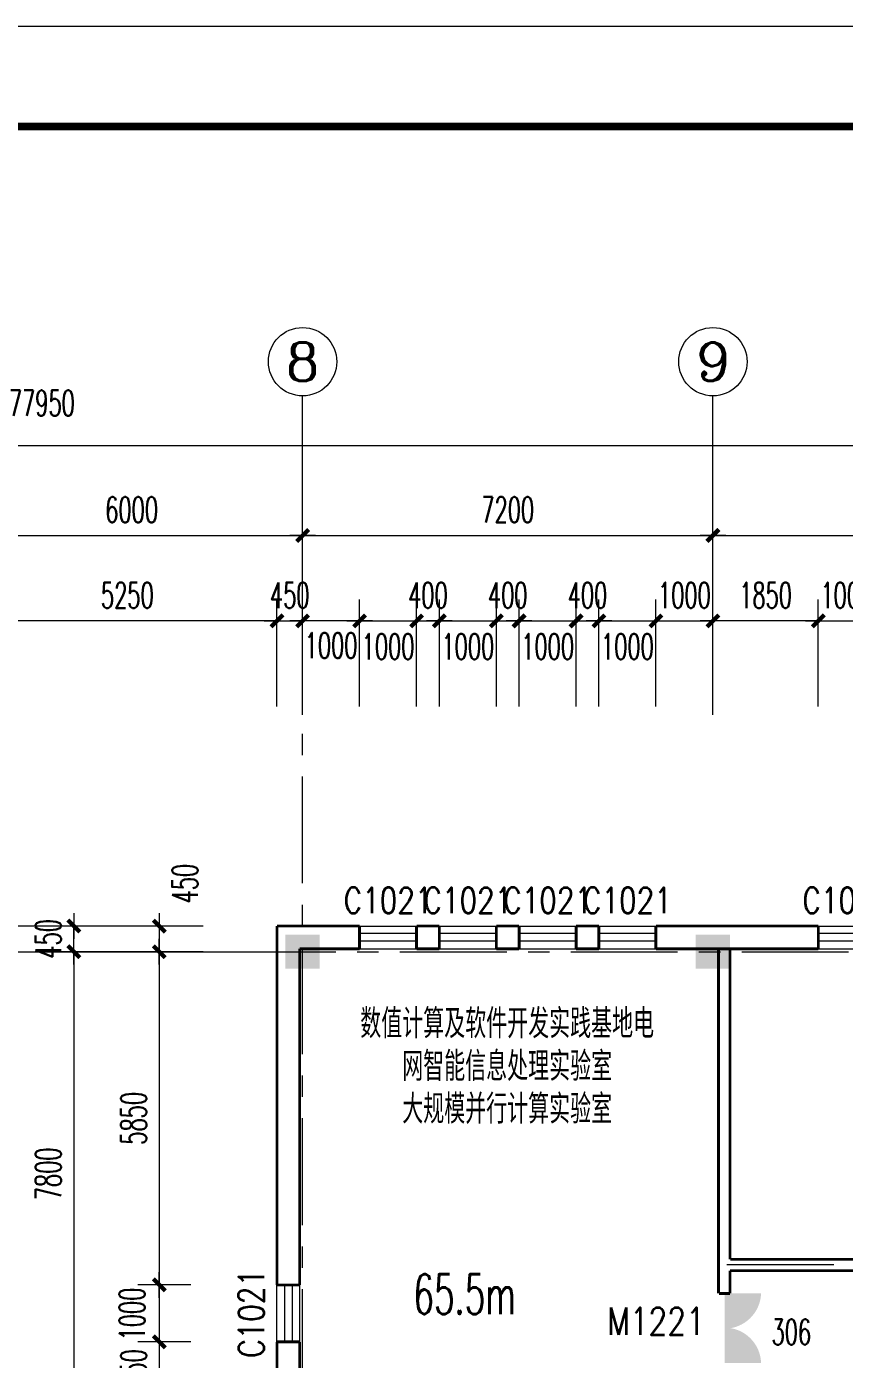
# Model space of a CAD drawing. Extents: x 1575758 to 1999219, y -897052 to -636879.
# Drawn here: x 1785633 to 1799982, y -660273 to -636879 of the extents above; entities that cross this region are included whole.
import ezdxf
from ezdxf.enums import TextEntityAlignment as Align

# ---------------------------------------------------------------- set-up
doc = ezdxf.new("R2010")
doc.units = 0
doc.header["$LTSCALE"] = 1500
doc.header["$MEASUREMENT"] = 0
doc.linetypes.add('CENTER', pattern=[2, 1.25, -0.25, 0.25, -0.25])
doc.layers.get('0').update_dxf_attribs({"linetype": 'CONTINUOUS', "lineweight": 5})
doc.layers.get('DEFPOINTS').update_dxf_attribs({"linetype": 'CONTINUOUS', "lineweight": 5})
for name, color, linetype, lineweight in [('AXIS', 7, 'CONTINUOUS', 5), ('AXIS_TEXT', 7, 'CONTINUOUS', 5), ('COLUMN', 7, 'CONTINUOUS', 5), ('DOTE', 7, 'CENTER', 5), ('PUB_DIM', 7, 'CONTINUOUS', 5), ('PUB_TEXT', 7, 'CONTINUOUS', 5), ('WALL', 7, 'CONTINUOUS', 5), ('WINDOW', 7, 'CONTINUOUS', 0), ('WINDOW_TEXT', 7, 'CONTINUOUS', 5), ('我的', 7, 'CONTINUOUS', 5)]:
    doc.layers.add(name, color=color, linetype=linetype, lineweight=lineweight)
doc.layers.add('防盗门', color=180, linetype='CONTINUOUS')
doc.styles.add('_SIMPLEX', font='SIMPLEX.shx', dxfattribs={"width": 0.6})
doc.styles.add('COMPLEX', font='COMPLEX')
doc.styles.add('DIM_FONT', font='romans.shx', dxfattribs={"width": 0.6})
doc.styles.add('H1', font='romans.shx', dxfattribs={"width": 1.2, "bigfont": 'hztxt.shx'})
doc.styles.add('SIMPLEX', font='SIMPLEX.SHX', dxfattribs={"width": 0.6})
doc.dimstyles.new('NORMAL', dxfattribs={"dimscale": 1.5, "dimtxt": 300, "dimasz": 1, "dimexe": 250, "dimexo": 300, "dimgap": 150, "dimtad": 1, "dimdec": 0, "dimdsep": 46, "dimtxsty": 'DIM_FONT', "dimblk1": '_DIMX', "dimblk2": '_DIMX', "dimsah": 1, "dimcen": 2.5, "dimdle": 0.3, "dimclrd": 256, "dimclre": 256, "dimclrt": 256, "dimadec": 0, "dimazin": 0, "dimtfac": 1, "dimtdec": 0, "dimtix": 1, "dimtmove": 2, "dimatfit": 3, "dimldrblk": '_DIMX', "dimfxl": 1, "dimtvp": 1, "dimtolj": 1, "dimtzin": 0, "dimlwd": -1, "dimlwe": -1, "dimarcsym": 0})

# ---------------------------------------------------------------- blocks, each defined once
blk = doc.blocks.new('_FZH')
blk.add_solid([(0.5, -0.5), (-0.5, -0.5), (0.5, 0.5), (-0.5, 0.5)])
blk = doc.blocks.new('_WBLK')
for p, q in [((-0.5, 0.5), (0.5, 0.5)), ((0.5, 0.167), (-0.5, 0.167)), ((0.5, -0.167), (-0.5, -0.167)), ((-0.5, -0.5), (0.5, -0.5))]:
    blk.add_line(p, q)
at = {"layer": 'WINDOW_TEXT', "style": 'SIMPLEX', "flags": 9}
blk.add_attdef('A', text='', height=1, dxfattribs=at).set_placement((0, 1.5), align=Align.MIDDLE)
blk = doc.blocks.new('_DIMX')
blk.add_line((-150, 0), (150, 0))
at = {"const_width": 50}
blk.add_lwpolyline([(-70, -70), (70, 70)], dxfattribs=at)
blk = doc.blocks.new('*D1008')
at = {"layer": 'AXIS'}
for p, q in [((1788731, -653117), (1786086, -653117)), ((1786461, -653118), (1786461, -660915)), ((1788731, -660917), (1786086, -660917))]:
    blk.add_line(p, q, dxfattribs=at)
at = {"layer": 'DEFPOINTS', "color": 0, "lineweight": 5}
for p in [(1789181, -653117), (1786461, -660917), (1789181, -660917)]:
    blk.add_point(p, dxfattribs=at)
at = {"layer": 'AXIS', "xscale": 1.5, "yscale": 1.5, "zscale": 1.5}
for p, rotation in [((1786461, -653117), 90), ((1786461, -660917), 270)]:
    blk.add_blockref('_DIMX', p, dxfattribs=dict(at, rotation=rotation))
at = {"layer": 'AXIS', "insert": (1786011, -657017), "char_height": 450, "attachment_point": 5, "rotation": 90, "style": 'DIM_FONT'}
blk.add_mtext('\\A1;7800', dxfattribs=at)
blk = doc.blocks.new('*D1012')
at = {"layer": 'AXIS'}
for p, q in [((1788419, -652667), (1784586, -652667)), ((1784961, -652668), (1784961, -687915)), ((1788419, -687917), (1784586, -687917))]:
    blk.add_line(p, q, dxfattribs=at)
at = {"layer": 'DEFPOINTS', "color": 0, "lineweight": 5}
for p in [(1788869, -652667), (1784961, -687917), (1788869, -687917)]:
    blk.add_point(p, dxfattribs=at)
at = {"layer": 'AXIS', "xscale": 1.5, "yscale": 1.5, "zscale": 1.5}
for p, rotation in [((1784961, -652667), 90), ((1784961, -687917), 270)]:
    blk.add_blockref('_DIMX', p, dxfattribs=dict(at, rotation=rotation))
at = {"layer": 'AXIS', "insert": (1784511, -670292), "char_height": 450, "attachment_point": 5, "rotation": 90, "style": 'DIM_FONT'}
blk.add_mtext('\\A1;35250', dxfattribs=at)
blk = doc.blocks.new('*D1018')
at = {"layer": 'DEFPOINTS', "color": 0, "lineweight": 5}
for p in [(1788961, -653117), (1787961, -658967), (1788961, -658967)]:
    blk.add_point(p, dxfattribs=at)
at = {"layer": 'PUB_DIM'}
for p, q in [((1788511, -653117), (1787586, -653117)), ((1787961, -653118), (1787961, -658965)), ((1788511, -658967), (1787586, -658967))]:
    blk.add_line(p, q, dxfattribs=at)
at = {"layer": 'PUB_DIM', "xscale": 1.5, "yscale": 1.5, "zscale": 1.5}
for p, rotation in [((1787961, -653117), 90), ((1787961, -658967), 270)]:
    blk.add_blockref('_DIMX', p, dxfattribs=dict(at, rotation=rotation))
at = {"layer": 'PUB_DIM', "insert": (1787511, -656042), "char_height": 450, "attachment_point": 5, "rotation": 90, "style": 'DIM_FONT'}
blk.add_mtext('\\A1;5850', dxfattribs=at)
blk = doc.blocks.new('*D1019')
at = {"layer": 'DEFPOINTS', "color": 0, "lineweight": 5}
for p in [(1788961, -658967), (1787961, -659967), (1788961, -659967)]:
    blk.add_point(p, dxfattribs=at)
at = {"layer": 'PUB_DIM'}
for p, q in [((1788511, -658967), (1787586, -658967)), ((1787961, -658968), (1787961, -659965)), ((1788511, -659967), (1787586, -659967))]:
    blk.add_line(p, q, dxfattribs=at)
at = {"layer": 'PUB_DIM', "xscale": 1.5, "yscale": 1.5, "zscale": 1.5}
for p, rotation in [((1787961, -658967), 90), ((1787961, -659967), 270)]:
    blk.add_blockref('_DIMX', p, dxfattribs=dict(at, rotation=rotation))
at = {"layer": 'PUB_DIM', "insert": (1787484, -659478), "char_height": 450, "attachment_point": 5, "rotation": 90, "style": 'DIM_FONT'}
blk.add_mtext('\\A1;1000', dxfattribs=at)
blk = doc.blocks.new('*D1020')
at = {"layer": 'DEFPOINTS', "color": 0, "lineweight": 5}
for p in [(1788961, -659967), (1787961, -660917), (1788961, -660917)]:
    blk.add_point(p, dxfattribs=at)
at = {"layer": 'PUB_DIM'}
for p, q in [((1788511, -659967), (1787586, -659967)), ((1787961, -659965), (1787961, -659964)), ((1787961, -659967), (1787961, -660917)), ((1788511, -660917), (1787586, -660917)), ((1787961, -660918), (1787961, -660920))]:
    blk.add_line(p, q, dxfattribs=at)
at = {"layer": 'PUB_DIM', "xscale": 1.5, "yscale": 1.5, "zscale": 1.5}
for p, rotation in [((1787961, -659967), 270), ((1787961, -660917), 90)]:
    blk.add_blockref('_DIMX', p, dxfattribs=dict(at, rotation=rotation))
at = {"layer": 'PUB_DIM', "insert": (1787511, -660442), "char_height": 450, "attachment_point": 5, "rotation": 90, "style": 'DIM_FONT'}
blk.add_mtext('\\A1;950', dxfattribs=at)
blk = doc.blocks.new('*D1091')
at = {"layer": 'DEFPOINTS', "color": 0, "lineweight": 5}
for p in [(1788961, -652667), (1787961, -653117), (1788961, -653117)]:
    blk.add_point(p, dxfattribs=at)
at = {"layer": 'PUB_DIM'}
for p, q in [((1788511, -652667), (1787586, -652667)), ((1787961, -652665), (1787961, -652664)), ((1787961, -652667), (1787961, -653117)), ((1788511, -653117), (1787586, -653117)), ((1787961, -653118), (1787961, -653120))]:
    blk.add_line(p, q, dxfattribs=at)
at = {"layer": 'PUB_DIM', "xscale": 1.5, "yscale": 1.5, "zscale": 1.5}
for p, rotation in [((1787961, -652667), 270), ((1787961, -653117), 90)]:
    blk.add_blockref('_DIMX', p, dxfattribs=dict(at, rotation=rotation))
at = {"layer": 'PUB_DIM', "insert": (1788411, -651922), "char_height": 450, "attachment_point": 5, "rotation": 90, "style": 'DIM_FONT'}
blk.add_mtext('\\A1;450', dxfattribs=at)
blk = doc.blocks.new('*D1092')
at = {"layer": 'AXIS'}
for p, q in [((1788731, -652667), (1786086, -652667)), ((1786461, -652665), (1786461, -652664)), ((1786461, -653117), (1786461, -652667)), ((1788731, -653117), (1786086, -653117)), ((1786461, -653118), (1786461, -653120))]:
    blk.add_line(p, q, dxfattribs=at)
at = {"layer": 'DEFPOINTS', "color": 0, "lineweight": 5}
for p in [(1786461, -652667), (1789181, -652667), (1789181, -653117)]:
    blk.add_point(p, dxfattribs=at)
at = {"layer": 'AXIS', "xscale": 1.5, "yscale": 1.5, "zscale": 1.5}
for p, rotation in [((1786461, -652667), 270), ((1786461, -653117), 90)]:
    blk.add_blockref('_DIMX', p, dxfattribs=dict(at, rotation=rotation))
at = {"layer": 'AXIS', "insert": (1786011, -652892), "char_height": 450, "attachment_point": 5, "rotation": 90, "style": 'DIM_FONT'}
blk.add_mtext('\\A1;450', dxfattribs=at)
blk = doc.blocks.new('_AXISO')
blk.add_circle((0, 0), 0.5)
at = {"layer": 'AXIS_TEXT', "style": 'COMPLEX', "width": 1.041667}
blk.add_attdef('A', text='', height=0.56, dxfattribs=at).set_placement((-0.25, -0.28), (0.25, -0.28), align=Align.FIT)
blk = doc.blocks.new('*D1158')
at = {"layer": 'AXIS'}
for p, q in [((1790475, -648510), (1790475, -645435)), ((1797675, -648510), (1797675, -645435)), ((1790477, -645810), (1797674, -645810))]:
    blk.add_line(p, q, dxfattribs=at)
at = {"layer": 'DEFPOINTS', "color": 0, "lineweight": 5}
for p in [(1797675, -645810), (1790475, -648960), (1797675, -648960)]:
    blk.add_point(p, dxfattribs=at)
at = {"layer": 'AXIS', "xscale": 1.5, "yscale": 1.5, "zscale": 1.5, "rotation": 180}
blk.add_blockref('_DIMX', (1790475, -645810), dxfattribs=at)
at = {"layer": 'AXIS', "xscale": 1.5, "yscale": 1.5, "zscale": 1.5}
blk.add_blockref('_DIMX', (1797675, -645810), dxfattribs=at)
at = {"layer": 'AXIS', "insert": (1794075, -645360), "char_height": 450, "attachment_point": 5, "style": 'DIM_FONT'}
blk.add_mtext('\\A1;7200', dxfattribs=at)
blk = doc.blocks.new('*D1159')
at = {"layer": 'AXIS'}
for p, q in [((1797675, -648510), (1797675, -645435)), ((1805175, -648510), (1805175, -645435)), ((1797677, -645810), (1805174, -645810))]:
    blk.add_line(p, q, dxfattribs=at)
at = {"layer": 'DEFPOINTS', "color": 0, "lineweight": 5}
for p in [(1805175, -645810), (1797675, -648960), (1805175, -648960)]:
    blk.add_point(p, dxfattribs=at)
at = {"layer": 'AXIS', "xscale": 1.5, "yscale": 1.5, "zscale": 1.5, "rotation": 180}
blk.add_blockref('_DIMX', (1797675, -645810), dxfattribs=at)
at = {"layer": 'AXIS', "xscale": 1.5, "yscale": 1.5, "zscale": 1.5}
blk.add_blockref('_DIMX', (1805175, -645810), dxfattribs=at)
at = {"layer": 'AXIS', "insert": (1801425, -645360), "char_height": 450, "attachment_point": 5, "style": 'DIM_FONT'}
blk.add_mtext('\\A1;7500', dxfattribs=at)
blk = doc.blocks.new('*D1174')
at = {"layer": 'DEFPOINTS', "color": 0, "lineweight": 5}
for p in [(1790475, -647310), (1790025, -649260), (1790475, -649260)]:
    blk.add_point(p, dxfattribs=at)
at = {"layer": 'PUB_DIM'}
for p, q in [((1790025, -648810), (1790025, -646935)), ((1790475, -648810), (1790475, -646935)), ((1790024, -647310), (1790022, -647310)), ((1790025, -647310), (1790475, -647310)), ((1790477, -647310), (1790478, -647310))]:
    blk.add_line(p, q, dxfattribs=at)
at = {"layer": 'PUB_DIM', "xscale": 1.5, "yscale": 1.5, "zscale": 1.5}
for p, rotation in [((1790025, -647310), 0.0002249537099796584), ((1790475, -647310), 180.00022495371)]:
    blk.add_blockref('_DIMX', p, dxfattribs=dict(at, rotation=rotation))
at = {"layer": 'PUB_DIM', "insert": (1790250, -646860), "char_height": 450, "attachment_point": 5, "rotation": 0.0002, "style": 'DIM_FONT'}
blk.add_mtext('\\A1;450', dxfattribs=at)
blk = doc.blocks.new('*D1175')
at = {"layer": 'DEFPOINTS', "color": 0, "lineweight": 5}
for p in [(1792475, -647310), (1791475, -649260), (1792475, -649260)]:
    blk.add_point(p, dxfattribs=at)
at = {"layer": 'PUB_DIM'}
for p, q in [((1791475, -648810), (1791475, -646935)), ((1792475, -648810), (1792475, -646935)), ((1791477, -647310), (1792474, -647310))]:
    blk.add_line(p, q, dxfattribs=at)
at = {"layer": 'PUB_DIM', "xscale": 1.5, "yscale": 1.5, "zscale": 1.5, "rotation": 180}
blk.add_blockref('_DIMX', (1791475, -647310), dxfattribs=at)
at = {"layer": 'PUB_DIM', "xscale": 1.5, "yscale": 1.5, "zscale": 1.5}
blk.add_blockref('_DIMX', (1792475, -647310), dxfattribs=at)
at = {"layer": 'PUB_DIM', "insert": (1791975, -647760), "char_height": 450, "attachment_point": 5, "style": 'DIM_FONT'}
blk.add_mtext('\\A1;1000', dxfattribs=at)
blk = doc.blocks.new('*D1176')
at = {"layer": 'DEFPOINTS', "color": 0, "lineweight": 5}
for p in [(1792875, -647310), (1792475, -649260), (1792875, -649260)]:
    blk.add_point(p, dxfattribs=at)
at = {"layer": 'PUB_DIM'}
for p, q in [((1792475, -648810), (1792475, -646935)), ((1792875, -648810), (1792875, -646935)), ((1792474, -647310), (1792472, -647310)), ((1792475, -647310), (1792875, -647310)), ((1792877, -647310), (1792878, -647310))]:
    blk.add_line(p, q, dxfattribs=at)
at = {"layer": 'PUB_DIM', "xscale": 1.5, "yscale": 1.5, "zscale": 1.5}
blk.add_blockref('_DIMX', (1792475, -647310), dxfattribs=at)
at = {"layer": 'PUB_DIM', "xscale": 1.5, "yscale": 1.5, "zscale": 1.5, "rotation": 180}
blk.add_blockref('_DIMX', (1792875, -647310), dxfattribs=at)
at = {"layer": 'PUB_DIM', "insert": (1792675, -646860), "char_height": 450, "attachment_point": 5, "style": 'DIM_FONT'}
blk.add_mtext('\\A1;400', dxfattribs=at)
blk = doc.blocks.new('*D1177')
at = {"layer": 'DEFPOINTS', "color": 0, "lineweight": 5}
for p in [(1794275, -647310), (1793875, -649260), (1794275, -649260)]:
    blk.add_point(p, dxfattribs=at)
at = {"layer": 'PUB_DIM'}
for p, q in [((1793875, -648810), (1793875, -646935)), ((1794275, -648810), (1794275, -646935)), ((1793874, -647310), (1793872, -647310)), ((1793875, -647310), (1794275, -647310)), ((1794277, -647310), (1794278, -647310))]:
    blk.add_line(p, q, dxfattribs=at)
at = {"layer": 'PUB_DIM', "xscale": 1.5, "yscale": 1.5, "zscale": 1.5}
blk.add_blockref('_DIMX', (1793875, -647310), dxfattribs=at)
at = {"layer": 'PUB_DIM', "xscale": 1.5, "yscale": 1.5, "zscale": 1.5, "rotation": 180}
blk.add_blockref('_DIMX', (1794275, -647310), dxfattribs=at)
at = {"layer": 'PUB_DIM', "insert": (1794075, -646860), "char_height": 450, "attachment_point": 5, "style": 'DIM_FONT'}
blk.add_mtext('\\A1;400', dxfattribs=at)
blk = doc.blocks.new('*D1178')
at = {"layer": 'DEFPOINTS', "color": 0, "lineweight": 5}
for p in [(1795275, -647310), (1794275, -649260), (1795275, -649260)]:
    blk.add_point(p, dxfattribs=at)
at = {"layer": 'PUB_DIM'}
for p, q in [((1794275, -648810), (1794275, -646935)), ((1795275, -648810), (1795275, -646935)), ((1794277, -647310), (1795274, -647310))]:
    blk.add_line(p, q, dxfattribs=at)
at = {"layer": 'PUB_DIM', "xscale": 1.5, "yscale": 1.5, "zscale": 1.5, "rotation": 180}
blk.add_blockref('_DIMX', (1794275, -647310), dxfattribs=at)
at = {"layer": 'PUB_DIM', "xscale": 1.5, "yscale": 1.5, "zscale": 1.5}
blk.add_blockref('_DIMX', (1795275, -647310), dxfattribs=at)
at = {"layer": 'PUB_DIM', "insert": (1794775, -647760), "char_height": 450, "attachment_point": 5, "style": 'DIM_FONT'}
blk.add_mtext('\\A1;1000', dxfattribs=at)
blk = doc.blocks.new('*D1179')
at = {"layer": 'DEFPOINTS', "color": 0, "lineweight": 5}
for p in [(1795675, -647310), (1795275, -649260), (1795675, -649260)]:
    blk.add_point(p, dxfattribs=at)
at = {"layer": 'PUB_DIM'}
for p, q in [((1795275, -648810), (1795275, -646935)), ((1795675, -648810), (1795675, -646935)), ((1795274, -647310), (1795272, -647310)), ((1795275, -647310), (1795675, -647310)), ((1795677, -647310), (1795678, -647310))]:
    blk.add_line(p, q, dxfattribs=at)
at = {"layer": 'PUB_DIM', "xscale": 1.5, "yscale": 1.5, "zscale": 1.5}
blk.add_blockref('_DIMX', (1795275, -647310), dxfattribs=at)
at = {"layer": 'PUB_DIM', "xscale": 1.5, "yscale": 1.5, "zscale": 1.5, "rotation": 180}
blk.add_blockref('_DIMX', (1795675, -647310), dxfattribs=at)
at = {"layer": 'PUB_DIM', "insert": (1795475, -646860), "char_height": 450, "attachment_point": 5, "style": 'DIM_FONT'}
blk.add_mtext('\\A1;400', dxfattribs=at)
blk = doc.blocks.new('*D1180')
at = {"layer": 'DEFPOINTS', "color": 0, "lineweight": 5}
for p in [(1797675, -647310), (1796675, -649260), (1797675, -649260)]:
    blk.add_point(p, dxfattribs=at)
at = {"layer": 'PUB_DIM'}
for p, q in [((1796675, -648810), (1796675, -646935)), ((1797675, -648810), (1797675, -646935)), ((1796674, -647310), (1796672, -647310)), ((1796675, -647310), (1797675, -647310)), ((1797677, -647310), (1797678, -647310))]:
    blk.add_line(p, q, dxfattribs=at)
at = {"layer": 'PUB_DIM', "xscale": 1.5, "yscale": 1.5, "zscale": 1.5}
for p, rotation in [((1796675, -647310), 0.0001872741769659569), ((1797675, -647310), 180.0001872741769)]:
    blk.add_blockref('_DIMX', p, dxfattribs=dict(at, rotation=rotation))
at = {"layer": 'PUB_DIM', "insert": (1797175, -646860), "char_height": 450, "attachment_point": 5, "rotation": 0.0002, "style": 'DIM_FONT'}
blk.add_mtext('\\A1;1000', dxfattribs=at)
blk = doc.blocks.new('*D1181')
at = {"layer": 'DEFPOINTS', "color": 0, "lineweight": 5}
for p in [(1800525, -647310), (1799525, -649260), (1800525, -649260)]:
    blk.add_point(p, dxfattribs=at)
at = {"layer": 'PUB_DIM'}
for p, q in [((1799525, -648810), (1799525, -646935)), ((1800525, -648810), (1800525, -646935)), ((1799524, -647310), (1799522, -647310)), ((1799525, -647310), (1800525, -647310)), ((1800527, -647310), (1800528, -647310))]:
    blk.add_line(p, q, dxfattribs=at)
at = {"layer": 'PUB_DIM', "xscale": 1.5, "yscale": 1.5, "zscale": 1.5}
blk.add_blockref('_DIMX', (1799525, -647310), dxfattribs=at)
at = {"layer": 'PUB_DIM', "xscale": 1.5, "yscale": 1.5, "zscale": 1.5, "rotation": 180}
blk.add_blockref('_DIMX', (1800525, -647310), dxfattribs=at)
at = {"layer": 'PUB_DIM', "insert": (1800025, -646860), "char_height": 450, "attachment_point": 5, "style": 'DIM_FONT'}
blk.add_mtext('\\A1;1000', dxfattribs=at)
blk = doc.blocks.new('*D1228')
at = {"layer": 'AXIS'}
for p, q in [((1746525, -648657), (1746525, -643856)), ((1824475, -648351), (1824475, -643856)), ((1746527, -644231), (1824474, -644231))]:
    blk.add_line(p, q, dxfattribs=at)
at = {"layer": 'DEFPOINTS', "color": 0, "lineweight": 5}
for p in [(1824475, -644231), (1824475, -648801), (1746525, -649107)]:
    blk.add_point(p, dxfattribs=at)
at = {"layer": 'AXIS', "xscale": 1.5, "yscale": 1.5, "zscale": 1.5, "rotation": 180}
blk.add_blockref('_DIMX', (1746525, -644231), dxfattribs=at)
at = {"layer": 'AXIS', "xscale": 1.5, "yscale": 1.5, "zscale": 1.5}
blk.add_blockref('_DIMX', (1824475, -644231), dxfattribs=at)
at = {"layer": 'AXIS', "insert": (1785900, -643487), "char_height": 450, "attachment_point": 5, "style": 'DIM_FONT'}
blk.add_mtext('\\A1;77950', dxfattribs=at)
blk = doc.blocks.new('*D1239')
at = {"layer": 'DEFPOINTS', "color": 0, "lineweight": 5}
for p in [(1790475, -647310), (1790475, -649260), (1791475, -649260)]:
    blk.add_point(p, dxfattribs=at)
at = {"layer": 'PUB_DIM'}
for p, q in [((1790475, -648810), (1790475, -646935)), ((1791475, -648810), (1791475, -646935)), ((1791474, -647310), (1790477, -647310))]:
    blk.add_line(p, q, dxfattribs=at)
at = {"layer": 'PUB_DIM', "xscale": 1.5, "yscale": 1.5, "zscale": 1.5}
for p, rotation in [((1790475, -647310), 179.9998987705991), ((1791475, -647310), 359.9998987705991)]:
    blk.add_blockref('_DIMX', p, dxfattribs=dict(at, rotation=rotation))
at = {"layer": 'PUB_DIM', "insert": (1790975, -647742), "char_height": 450, "attachment_point": 5, "rotation": 359.9999, "style": 'DIM_FONT'}
blk.add_mtext('\\A1;1000', dxfattribs=at)
blk = doc.blocks.new('*D1240')
at = {"layer": 'DEFPOINTS', "color": 0, "lineweight": 5}
for p in [(1793875, -647310), (1792875, -649260), (1793875, -649260)]:
    blk.add_point(p, dxfattribs=at)
at = {"layer": 'PUB_DIM'}
for p, q in [((1792875, -648810), (1792875, -646935)), ((1793875, -648810), (1793875, -646935)), ((1792877, -647310), (1793874, -647310))]:
    blk.add_line(p, q, dxfattribs=at)
at = {"layer": 'PUB_DIM', "xscale": 1.5, "yscale": 1.5, "zscale": 1.5, "rotation": 180}
blk.add_blockref('_DIMX', (1792875, -647310), dxfattribs=at)
at = {"layer": 'PUB_DIM', "xscale": 1.5, "yscale": 1.5, "zscale": 1.5}
blk.add_blockref('_DIMX', (1793875, -647310), dxfattribs=at)
at = {"layer": 'PUB_DIM', "insert": (1793375, -647760), "char_height": 450, "attachment_point": 5, "style": 'DIM_FONT'}
blk.add_mtext('\\A1;1000', dxfattribs=at)
blk = doc.blocks.new('*D1241')
at = {"layer": 'DEFPOINTS', "color": 0, "lineweight": 5}
for p in [(1796675, -647310), (1795675, -649260), (1796675, -649260)]:
    blk.add_point(p, dxfattribs=at)
at = {"layer": 'PUB_DIM'}
for p, q in [((1795675, -648810), (1795675, -646935)), ((1796675, -648810), (1796675, -646935)), ((1795677, -647310), (1796674, -647310))]:
    blk.add_line(p, q, dxfattribs=at)
at = {"layer": 'PUB_DIM', "xscale": 1.5, "yscale": 1.5, "zscale": 1.5, "rotation": 180}
blk.add_blockref('_DIMX', (1795675, -647310), dxfattribs=at)
at = {"layer": 'PUB_DIM', "xscale": 1.5, "yscale": 1.5, "zscale": 1.5}
blk.add_blockref('_DIMX', (1796675, -647310), dxfattribs=at)
at = {"layer": 'PUB_DIM', "insert": (1796175, -647760), "char_height": 450, "attachment_point": 5, "style": 'DIM_FONT'}
blk.add_mtext('\\A1;1000', dxfattribs=at)
blk = doc.blocks.new('*D1242')
at = {"layer": 'DEFPOINTS', "color": 0, "lineweight": 5}
for p in [(1797675, -647310), (1797675, -649260), (1799525, -649260)]:
    blk.add_point(p, dxfattribs=at)
at = {"layer": 'PUB_DIM'}
for p, q in [((1797675, -648810), (1797675, -646935)), ((1799525, -648810), (1799525, -646935)), ((1799524, -647310), (1797677, -647310))]:
    blk.add_line(p, q, dxfattribs=at)
at = {"layer": 'PUB_DIM', "xscale": 1.5, "yscale": 1.5, "zscale": 1.5}
for p, rotation in [((1797675, -647310), 179.9998987706037), ((1799525, -647310), 359.9998987706037)]:
    blk.add_blockref('_DIMX', p, dxfattribs=dict(at, rotation=rotation))
at = {"layer": 'PUB_DIM', "insert": (1798600, -646860), "char_height": 450, "attachment_point": 5, "rotation": 359.9999, "style": 'DIM_FONT'}
blk.add_mtext('\\A1;1850', dxfattribs=at)
blk = doc.blocks.new('*D1695')
at = {"layer": 'DEFPOINTS', "color": 0, "lineweight": 5}
for p in [(1784775, -647310), (1784775, -649260), (1790025, -649260)]:
    blk.add_point(p, dxfattribs=at)
at = {"layer": 'PUB_DIM'}
for p, q in [((1784775, -648810), (1784775, -646935)), ((1790025, -648810), (1790025, -646935)), ((1790024, -647310), (1784776, -647310))]:
    blk.add_line(p, q, dxfattribs=at)
at = {"layer": 'PUB_DIM', "xscale": 1.5, "yscale": 1.5, "zscale": 1.5}
for p, rotation in [((1784775, -647310), 180.0000000000026), ((1790025, -647310), 2.557953848736361e-12)]:
    blk.add_blockref('_DIMX', p, dxfattribs=dict(at, rotation=rotation))
at = {"layer": 'PUB_DIM', "insert": (1787400, -646860), "char_height": 450, "attachment_point": 5, "style": 'DIM_FONT'}
blk.add_mtext('\\A1;5250', dxfattribs=at)
blk = doc.blocks.new('*D1700')
at = {"layer": 'AXIS'}
for p, q in [((1784475, -648510), (1784475, -645435)), ((1790475, -648510), (1790475, -645435)), ((1784476, -645810), (1790474, -645810))]:
    blk.add_line(p, q, dxfattribs=at)
at = {"layer": 'DEFPOINTS', "color": 0, "lineweight": 5}
for p in [(1790475, -645810), (1784475, -648960), (1790475, -648960)]:
    blk.add_point(p, dxfattribs=at)
at = {"layer": 'AXIS', "xscale": 1.5, "yscale": 1.5, "zscale": 1.5, "rotation": 180}
blk.add_blockref('_DIMX', (1784475, -645810), dxfattribs=at)
at = {"layer": 'AXIS', "xscale": 1.5, "yscale": 1.5, "zscale": 1.5}
blk.add_blockref('_DIMX', (1790475, -645810), dxfattribs=at)
at = {"layer": 'AXIS', "insert": (1787475, -645360), "char_height": 450, "attachment_point": 5, "style": 'DIM_FONT'}
blk.add_mtext('\\A1;6000', dxfattribs=at)

msp = doc.modelspace()

# ---------------------------------------------------------------- hatches: boundary and pattern name
at = {"layer": '防盗门'}
for points in [[(1797881, -659112.3), (1798520.8, -659112.3, -0.4059403), (1797881, -659734.1)], [(1797881, -660338), (1798520.8, -660338, 0.4059403), (1797881, -659716.1)]]:
    msp.add_hatch(color=256, dxfattribs=at).paths.add_polyline_path(points)

# ---------------------------------------------------------------- linework, layer by layer
at = {"layer": 'AXIS'}
for p, q in [((1790475, -648960), (1790474.9, -643360)), ((1797675, -648960), (1797674.9, -643360)), ((1783761.1, -653116.6), (1789181.4, -653116.6))]:
    msp.add_line(p, q, dxfattribs=at)
at = {"layer": 'AXIS', "color": 250}
msp.add_lwpolyline([(1718225.2, -636878.8), (1718225.2, -738192.2), (1854945.7, -738192.2), (1854945.7, -636878.8)], close=True, dxfattribs=at)
at = {"layer": 'AXIS', "color": 0, "const_width": 140.2}
msp.add_lwpolyline([(1719978, -638631.6), (1719978, -736439.4), (1853192.9, -736439.4), (1853192.9, -638631.6)], close=True, dxfattribs=at)
at = {"layer": 'DOTE'}
for p, q in [((1790474.9, -687916.6), (1790474.9, -648933.1)), ((1789181.4, -653116.6), (1823796.7, -653116.6)), ((1823796.7, -658616.6), (1797674.9, -658616.6))]:
    msp.add_line(p, q, dxfattribs=at)
at = {"layer": 'WALL', "const_width": 50}
for points in [[(1790024.9, -658966.6), (1790024.9, -652666.6)], [(1791474.9, -652666.6), (1791474.9, -653066.6)], [(1792474.9, -652666.6), (1792474.9, -653066.6)], [(1792874.9, -652666.6), (1792874.9, -653066.6)], [(1793874.9, -652666.6), (1793874.9, -653066.6)], [(1794274.9, -652666.6), (1794274.9, -653066.6)], [(1795274.9, -652666.6), (1795274.9, -653066.6)], [(1795674.9, -652666.6), (1795674.9, -653066.6)], [(1796674.9, -652666.6), (1796674.9, -653066.6)], [(1799524.9, -652666.6), (1799524.9, -653066.6)], [(1790424.9, -658966.6), (1790424.9, -653066.6)], [(1790424.9, -653066.6), (1791474.9, -653066.6)], [(1792474.9, -653066.6), (1792874.9, -653066.6)], [(1793874.9, -653066.6), (1794274.9, -653066.6)], [(1795274.9, -653066.6), (1795674.9, -653066.6)], [(1796674.9, -653066.6), (1799524.9, -653066.6)], [(1797774.9, -653066.6), (1797774.9, -659116.6)], [(1797974.9, -653066.6), (1797974.9, -658516.6)], [(1797981.9, -658516.6), (1803656.4, -658516.6)], [(1797974.9, -658716.6), (1803656.4, -658716.6)], [(1797974.9, -658716.6), (1797974.9, -659116.6)], [(1790424.9, -658966.6), (1790024.9, -658966.6)], [(1797974.9, -659116.6), (1797781.9, -659116.6)], [(1790024.9, -661316.6), (1790024.9, -659966.6)], [(1790424.9, -659966.6), (1790024.9, -659966.6)], [(1790424.9, -660816.6), (1790424.9, -659966.6)]]:
    msp.add_lwpolyline(points, dxfattribs=at)
at = {"layer": 'WALL', "lineweight": 100, "const_width": 50}
for points in [[(1790024.9, -652666.6), (1791474.9, -652666.6)], [(1792474.9, -652666.6), (1792874.9, -652666.6)], [(1793874.9, -652666.6), (1794274.9, -652666.6)], [(1795274.9, -652666.6), (1795674.9, -652666.6)], [(1796674.9, -652666.6), (1799524.9, -652666.6)]]:
    msp.add_lwpolyline(points, dxfattribs=at)

# ---------------------------------------------------------------- block references
at = {"layer": 'AXIS'}
ref = msp.add_blockref('_AXISO', (1790474.9, -642760), dxfattribs=dict(at, xscale=1200, yscale=1200, zscale=1200))
ref.add_attrib('A', '8', dxfattribs={"layer": 'AXIS_TEXT', "height": 672, "style": 'COMPLEX', "width": 1.339286}).set_placement((1790174.9, -643096), (1790774.9, -643096), align=Align.FIT)
ref = msp.add_blockref('_AXISO', (1797674.9, -642760), dxfattribs=dict(at, xscale=1200, yscale=1200, zscale=1200))
ref.add_attrib('A', '9', dxfattribs={"layer": 'AXIS_TEXT', "height": 672, "style": 'COMPLEX', "width": 1.339286}).set_placement((1797374.9, -643096), (1797974.9, -643096), align=Align.FIT)
at = {"layer": 'COLUMN', "xscale": 600, "yscale": 600, "zscale": 600}
for p in [(1790474.9, -653116.6), (1797674.9, -653116.6)]:
    msp.add_blockref('_FZH', p, dxfattribs=at)
at = {"layer": 'WINDOW'}
ref = msp.add_blockref('_WBLK', (1791974.9, -652866.6), dxfattribs=dict(at, xscale=1000, yscale=399.9991050347453, zscale=1000))
ref.add_attrib('A', 'C1021', dxfattribs={"layer": 'WINDOW_TEXT', "height": 450, "style": '_SIMPLEX', "width": 0.8, "flags": 8}).set_placement((1791974.9, -652216.6), align=Align.MIDDLE)
ref = msp.add_blockref('_WBLK', (1793374.9, -652866.6), dxfattribs=dict(at, xscale=1000, yscale=399.9991050347453, zscale=1000))
ref.add_attrib('A', 'C1021', dxfattribs={"layer": 'WINDOW_TEXT', "height": 450, "style": '_SIMPLEX', "width": 0.8, "flags": 8}).set_placement((1793374.9, -652216.6), align=Align.MIDDLE)
ref = msp.add_blockref('_WBLK', (1794774.9, -652866.6), dxfattribs=dict(at, xscale=1000, yscale=399.9991050347453, zscale=1000))
ref.add_attrib('A', 'C1021', dxfattribs={"layer": 'WINDOW_TEXT', "height": 450, "style": '_SIMPLEX', "width": 0.8, "flags": 8}).set_placement((1794774.9, -652216.6), align=Align.MIDDLE)
ref = msp.add_blockref('_WBLK', (1796174.9, -652866.6), dxfattribs=dict(at, xscale=1000, yscale=399.9991050347453, zscale=1000))
ref.add_attrib('A', 'C1021', dxfattribs={"layer": 'WINDOW_TEXT', "height": 450, "style": '_SIMPLEX', "width": 0.8, "flags": 8}).set_placement((1796174.9, -652216.6), align=Align.MIDDLE)
ref = msp.add_blockref('_WBLK', (1800024.9, -652866.6), dxfattribs=dict(at, xscale=1000, yscale=399.9991050347453, zscale=1000))
ref.add_attrib('A', 'C1021', dxfattribs={"layer": 'WINDOW_TEXT', "height": 450, "style": '_SIMPLEX', "width": 0.8, "flags": 8}).set_placement((1800024.9, -652216.6), align=Align.MIDDLE)
ref = msp.add_blockref('_WBLK', (1790224.9, -659466.6), dxfattribs=dict(at, xscale=1000, yscale=400.0000000002328, zscale=1000, rotation=90))
ref.add_attrib('A', 'C1021', dxfattribs={"layer": 'WINDOW_TEXT', "height": 450, "rotation": 90, "style": '_SIMPLEX', "width": 0.8, "flags": 8}).set_placement((1789574.9, -659466.6), align=Align.MIDDLE)

# ---------------------------------------------------------------- texts
at = {"layer": 'PUB_TEXT', "style": 'H1', "width": 0.8}
msp.add_text('M1221', height=480, dxfattribs=at).set_placement((1795821.3, -659844.2))
at = {"layer": '我的', "color": 0, "lineweight": 5, "style": 'DIM_FONT'}
for s, insert, char_height, width, attachment_point in [('{\\fSTFangsong|b0|i0|c134|p2;数值计算及软件开发实践基地电网智能信息处理实验室\\P大规模并行计算实验室}', (1794065, -654136), 450, 5419.449, 2), ('{\\C3;65.5m}', (1792420.7, -658777.8), 700, 1710.95, 1), ('306', (1798704.8, -659567.7), 450, 26054.681, 1)]:
    msp.add_mtext(s, dxfattribs=dict(at, insert=insert, char_height=char_height, width=width, attachment_point=attachment_point))

# ---------------------------------------------------------------- dimensions: what is measured, and where the dimension line sits
at = {"layer": 'AXIS'}
dim = msp.add_linear_dim(base=(1824475, -644230.9), p1=(1746525, -649106.9), p2=(1824475, -648801.2), dimstyle='NORMAL', dxfattribs=at)
dim.commit()
dim.dimension.update_dxf_attribs({"geometry": '*D1228', "text_midpoint": (1785900, -643487.3), "dimtype": 160})
for base, p1, p2, picture, middle in [((1790475, -645810), (1784474.9, -648960), (1790475, -648960), '*D1700', (1787474.9, -645360)), ((1797675, -645810), (1790475, -648960), (1797675, -648960), '*D1158', (1794075, -645360)), ((1805175, -645810), (1797675, -648960), (1805175, -648960), '*D1159', (1801425, -645360))]:
    dim = msp.add_linear_dim(base=base, p1=p1, p2=p2, dimstyle='NORMAL', dxfattribs=at)
    dim.commit()
    dim.dimension.update_dxf_attribs({"geometry": picture, "text_midpoint": middle})
dim = msp.add_linear_dim(base=(1784961.1, -687916.6), p1=(1788868.9, -652666.6), p2=(1788868.9, -687916.6), angle=270, dimstyle='NORMAL', dxfattribs=at)
dim.commit()
dim.dimension.update_dxf_attribs({"geometry": '*D1012', "text_midpoint": (1784511.1, -670291.6)})
for p2, distance, picture, middle in [((1789181.4, -652666.6), 2720.3, '*D1092', (1786011.1, -652891.6)), ((1789181.4, -660916.6), -2720.3, '*D1008', (1786011.1, -657016.6))]:
    dim = msp.add_aligned_dim(p1=(1789181.4, -653116.6), p2=p2, distance=distance, dimstyle='NORMAL', dxfattribs=at)
    dim.commit()
    dim.dimension.update_dxf_attribs({"geometry": picture, "text_midpoint": middle})
at = {"layer": 'PUB_DIM'}
for p1, p2, distance, picture, middle in [((1790025, -649260), (1784775, -649260), -1950, '*D1695', (1787400, -646860)), ((1790025, -649260), (1790475, -649260), 1950, '*D1174', (1790250, -646860)), ((1792475, -649260), (1792875, -649260), 1950, '*D1176', (1792675, -646860)), ((1793875, -649260), (1794275, -649260), 1950, '*D1177', (1794075, -646860)), ((1795275, -649260), (1795675, -649260), 1950, '*D1179', (1795475, -646860)), ((1796675, -649260), (1797675, -649260), 1950, '*D1180', (1797175, -646860)), ((1799525, -649260), (1797675, -649260), -1950, '*D1242', (1798600, -646860)), ((1799525, -649260), (1800525, -649260), 1950, '*D1181', (1800025, -646860)), ((1788961.1, -653116.6), (1788961.1, -658966.6), -1000, '*D1018', (1787511.1, -656041.6)), ((1788961.1, -659966.6), (1788961.1, -660916.6), -1000, '*D1020', (1787511.1, -660441.6))]:
    dim = msp.add_aligned_dim(p1=p1, p2=p2, distance=distance, dimstyle='NORMAL', dxfattribs=at)
    dim.commit()
    dim.dimension.update_dxf_attribs({"geometry": picture, "text_midpoint": middle})
for base, p1, p2, angle, picture, middle in [((1790475, -647310), (1791475, -649260), (1790475, -649260), 179.9999, '*D1239', (1790975, -647742)), ((1792475, -647310), (1791475, -649260), (1792475, -649260), 0, '*D1175', (1791974.9, -647760)), ((1793875, -647310), (1792875, -649260), (1793875, -649260), 0, '*D1240', (1793374.9, -647760)), ((1795275, -647310), (1794275, -649260), (1795275, -649260), 360, '*D1178', (1794774.9, -647760)), ((1796675, -647310), (1795675, -649260), (1796675, -649260), 360, '*D1241', (1796174.9, -647760)), ((1787961.1, -653116.6), (1788961.1, -652666.5), (1788961.1, -653116.6), 270, '*D1091', (1788411.1, -651922.1)), ((1787961.1, -659966.6), (1788961.1, -658966.6), (1788961.1, -659966.6), 270, '*D1019', (1787483.9, -659477.9))]:
    dim = msp.add_linear_dim(base=base, p1=p1, p2=p2, angle=angle, dimstyle='NORMAL', dxfattribs=at)
    dim.commit()
    dim.dimension.update_dxf_attribs({"geometry": picture, "text_midpoint": middle, "dimtype": 161})

doc.saveas('drawing.dxf')
